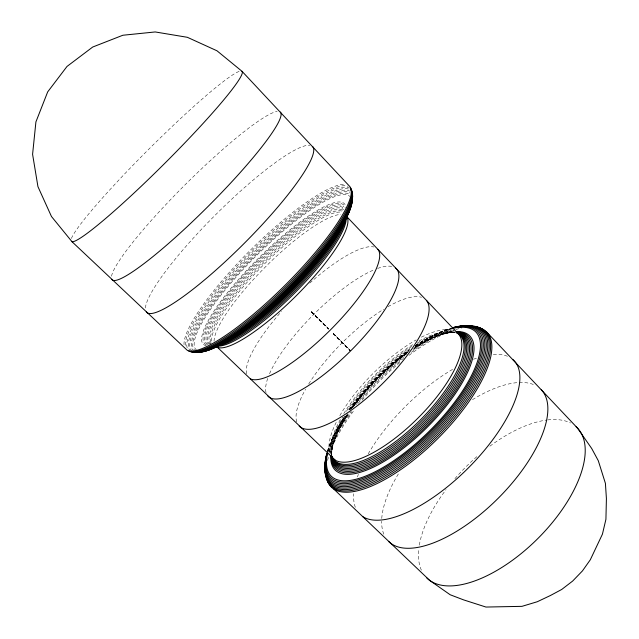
<?xml version="1.0" encoding="UTF-8"?>
<svg xmlns="http://www.w3.org/2000/svg" width="639" height="639" viewBox="0 0 639 639"><rect width="100%" height="100%" fill="white"/><g stroke="black" fill="none" stroke-linecap="round" stroke-linejoin="round"><path stroke-width="0.48" stroke-dasharray="3.19 2.4" d="M331.801 451.549L331.913 449.161M329.373 445.846L329.652 444.888M335.044 438.785L335.331 437.811M311.353 311.864L328.837 328.893M311.337 311.856L328.726 329.061M338.231 427.084L338.574 426.405M342.368 423.505L342.712 422.818M350.316 350.547L333.382 333.662M328.646 328.989L311.56 311.6M311.393 311.848L328.622 329.133M434.193 337.448L435.031 337.025M438.977 332.695L439.816 332.28M333.398 333.518L350.412 350.571M448.794 332.735L446.541 333.191M418.904 341.05A88.701 31.95 -44.9 0 1 453.083 331.657L455.479 332.639A89.748 32.509 -44.9 0 0 416.38 344.653M333.262 333.63L350.268 350.739M333.207 333.702L350.196 350.787M71.424 238.499A120.507 10.639 -44.9 0 1 150.508 147.497A120.507 10.639 -44.9 0 1 239.777 71.193M111.529 276.192A118.758 15.775 -44.9 0 1 185.733 184.152A118.758 15.775 -44.9 0 1 277.166 111.442M184.024 344.685A115.539 24.665 -44.9 0 1 249.961 250.592A115.539 24.665 -44.9 0 1 344.637 184.367M145.42 307.99A117.296 20.232 -45 0 1 217.595 212.779A117.296 20.232 -45 0 1 309.763 145.277M185.374 345.316A115.004 24.681 -44.9 0 1 254.929 247.612A115.004 24.681 -44.9 0 1 348.087 186.276M187.195 347.92A114.285 24.641 -44.9 0 1 254.186 250.232A114.285 24.641 -44.9 0 1 349.301 188.082M331.601 454.8A92.527 33.747 -44.9 0 1 347.752 414.128M351.027 409.279A92.527 33.747 -44.9 0 1 407.434 352.624M414.719 347.72A92.527 33.747 -44.9 0 1 454.888 332.336M331.809 455.599A91.457 33.284 -44.9 0 1 346.37 415.486M350.236 409.623A91.457 33.284 -44.9 0 1 409.176 350.867M416.316 346.226A91.457 33.284 -44.9 0 1 455.495 332.56M331.298 454.92A93.717 34.234 -44.9 0 1 348.159 413.976M352.672 407.434A93.717 34.234 -44.9 0 1 406.372 353.726M413.776 348.638A93.717 34.234 -44.9 0 1 454.105 332.056M330.97 453.802A95.003 34.754 -44.9 0 1 348.439 413.713M353.663 406.268A95.003 34.754 -44.9 0 1 406.58 353.71M413.745 348.766A95.003 34.754 -44.9 0 1 454.84 331.577M355.332 507.286A108.862 44.003 -44.9 0 1 353.758 493.755M357.457 476.926A108.862 44.003 -44.9 0 1 358.383 474.338M368.208 453.89A108.862 44.003 -44.9 0 1 453.986 368.575M473.507 359.254A108.862 44.003 -44.9 0 1 476.398 358.223M493.332 354.501A108.862 44.003 -44.9 0 1 508.596 356.77M327.368 451.717A105.922 39.019 -44.9 0 1 345.284 416.253M350.587 408.728A105.922 39.019 -44.9 0 1 408.617 350.971M415.086 346.426A105.922 39.019 -44.9 0 1 451.134 328.174M327.392 451.637A104.74 38.524 -44.9 0 1 344.828 416.452M349.437 409.823A104.74 38.524 -44.9 0 1 408.864 350.436M415.262 345.987A104.74 38.524 -44.9 0 1 451.006 328.206M327.863 450.83A106.993 39.498 -44.9 0 1 347.784 413.393M351.833 407.818A106.993 39.498 -44.9 0 1 409.248 351.067M414.967 347.033A106.993 39.498 -44.9 0 1 451.278 328.342M331.761 454.96A89.748 32.509 -44.9 0 1 343.878 417.019M348.551 409.679A89.748 32.509 -44.9 0 1 411.508 347.688M421.389 570.172A106.282 50.777 -44.9 0 1 418.785 549.101M419.328 545.155A106.282 50.777 -44.9 0 1 446.046 489.618M454.904 478.675A106.282 50.777 -44.9 0 1 477.029 456.502M489.873 446.182A106.282 50.777 -44.9 0 1 546.768 420.039M547.695 419.927A106.282 50.777 -44.9 0 1 570.539 422.986M383.823 534.188A107.624 46.903 -44.9 0 1 381.643 521.272M381.755 518.485A107.624 46.903 -44.9 0 1 399.375 472.277M472.429 399.687A107.624 46.903 -44.9 0 1 535.091 385.253M329.484 452.212A88.382 31.646 -44.9 0 1 336.849 421.085M339.82 415.638A88.382 31.646 -44.9 0 1 416.165 339.924M421.341 337.168A88.382 31.646 -44.9 0 1 453.938 330.874M296.728 421.932A89.46 28.715 -44.9 0 1 305.578 389.287M308.693 384.023A89.46 28.715 -44.9 0 1 383.688 309.244M387.993 306.688A89.46 28.715 -44.9 0 1 421.508 297.279M331.705 455.463A89.133 32.198 -44.9 0 1 342.943 416.884M346.442 411.244A89.133 32.198 -44.9 0 1 413.681 345.26M417.219 343.143A89.133 32.198 -44.9 0 1 454.249 332.232M331.122 454.289A88.701 31.95 -44.9 0 1 341.426 417.499M343.782 413.553A88.701 31.95 -44.9 0 1 412.746 344.645M190.853 351.218A113.407 24.562 -44.9 0 1 249.058 257.19A113.407 24.562 -44.9 0 1 349.541 189.567M192.363 351.258A112.368 24.442 -44.9 0 1 249.945 258.004A112.368 24.442 -44.9 0 1 349.597 191.077M193.873 351.099A111.194 24.266 -44.9 0 1 252.046 257.453A111.194 24.266 -44.9 0 1 350.124 193.042M196.165 351.202A109.9 24.058 -44.9 0 1 251.327 259.594A109.9 24.058 -44.9 0 1 349.781 194.52M196.772 350.204A108.518 23.811 -44.9 0 1 254.649 257.437A108.518 23.811 -44.9 0 1 349.821 196.477M206.325 345.731A99.564 21.966 -44.9 0 1 257.653 259.027A99.564 21.966 -44.9 0 1 345.739 206.221M206.349 344.764A98.182 21.71 -44.9 0 1 260.313 257.597A98.182 21.71 -44.9 0 1 345.18 207.619M207.811 344.413A96.896 21.486 -44.9 0 1 257.126 262.198A96.896 21.486 -44.9 0 1 343.678 206.788M209.304 344.253A95.73 21.303 -44.9 0 1 257.948 262.964A95.73 21.303 -44.9 0 1 343.526 208.29M210.798 344.293A94.708 21.159 -44.9 0 1 258.843 263.803A94.708 21.159 -44.9 0 1 343.566 209.792M211.413 344.078A93.829 21.055 -44.9 0 1 260.001 264.49A93.829 21.055 -44.9 0 1 343.255 210.71M211.03 342.416A93.126 20.991 -44.9 0 1 262.837 263.564A93.126 20.991 -44.9 0 1 342.312 211.285M211.813 341.066A92.607 20.983 -44.9 0 1 265.441 262.956A92.607 20.983 -44.9 0 1 342.113 212.356M214.065 341.234A92.144 21.087 -44.9 0 1 265.648 266.679A92.144 21.087 -44.9 0 1 340.891 214.416M331.857 455.295A90.53 32.877 -44.9 0 1 345.18 416.301M349.461 409.687A90.53 32.877 -44.9 0 1 409.998 349.581M415.478 346.058A90.53 32.877 -44.9 0 1 455.096 332.607M328.126 451.118A102.088 37.453 -44.9 0 1 344.956 416.261M349.413 409.783A102.088 37.453 -44.9 0 1 409.12 350.204M415.622 345.739A102.088 37.453 -44.9 0 1 452.42 328.454M327.751 451.062A103.454 37.997 -44.9 0 1 345.092 415.909M349.645 409.351A103.454 37.997 -44.9 0 1 408.672 350.444M415.27 345.875A103.454 37.997 -44.9 0 1 450.91 328.43M328.254 450.902A107.919 39.93 -44.9 0 1 347.999 414.136M353.167 407.067A107.919 39.93 -44.9 0 1 406.676 353.742M414.903 347.808A107.919 39.93 -44.9 0 1 451.414 328.702M328.486 451.973A108.694 40.313 -44.9 0 1 350.707 411.652M355.907 404.775A108.694 40.313 -44.9 0 1 404.215 356.602M412.882 350.14A108.694 40.313 -44.9 0 1 451.533 329.261M329.245 452.021A109.301 40.648 -44.9 0 1 351.817 411.652M358.263 403.257A109.301 40.648 -44.9 0 1 403.473 358.327M411.308 352.369A109.301 40.648 -44.9 0 1 452.18 329.804M327.583 460.479A109.732 40.92 -44.9 0 1 329.516 453.898M329.852 452.931A109.732 40.92 -44.9 0 1 354.725 409.455M362.049 400.246A109.732 40.92 -44.9 0 1 401.236 361.442M408.96 355.38A109.732 40.92 -44.9 0 1 455.04 329.772M455.942 329.492A109.732 40.92 -44.9 0 1 462.045 327.911M246.518 373.799A91.097 24.138 -44.9 0 1 281.511 311.425M309.747 283.109A91.097 24.138 -44.9 0 1 373.831 246.989M266.04 392.514A90.458 25.943 -44.9 0 1 268.068 377.409M269.53 373.751A90.458 25.943 -44.9 0 1 374.214 269.746M377.609 268.428A90.458 25.943 -44.9 0 1 392.21 266.511"/><path stroke-width="0.96" d="M242.013 71.304L216.988 50.793L187.363 37.302L155.205 31.95L122.856 35.249L92.711 47.03L67.023 66.432L47.693 91.872L35.912 121.905L32.589 154.303L37.941 186.636L51.471 216.501L72.063 241.774L187.379 350.412A115.539 24.665 -44.9 0 0 288.053 282.246A115.539 24.665 -44.9 0 0 349.549 186.253L242.013 71.304A120.507 10.639 -44.9 0 1 167.29 160.812A120.507 10.639 -44.9 0 1 72.063 241.774M333.798 489.067L429.791 580.484L450.16 594.749L463.666 599.901L485.959 607.05L521.975 606.347L537.303 601.73L550.435 595.5L561.721 589.454L572.672 581.043L582.448 570.899L590.3 559.788L602.433 534.156L605.924 519.291L606.411 498.572L605.413 483.356L598.28 460.679L591.69 448.482L577.472 428.074L486.886 332.288M217.428 347.312L335.243 460.184M458.506 334.085L346.578 216.437A92.144 21.087 -44.9 0 1 295.418 296.56A92.144 21.087 -44.9 0 1 215.838 346.298M456.757 332.408A92.527 33.747 -44.9 0 1 424.983 425.949A92.527 33.747 -44.9 0 1 331.657 456.853M456.374 332.639A91.457 33.284 -44.9 0 1 424.064 424.887A91.457 33.284 -44.9 0 1 331.889 456.565M312.663 146.595A117.296 20.232 -45 0 1 242.556 245.025A117.296 20.232 -45 0 1 146.315 311.968M456.094 332A93.717 34.234 -44.9 0 1 425.774 427.012A93.717 34.234 -44.9 0 1 331.266 455.998M456.725 331.497A95.003 34.754 -44.9 0 1 426.085 428.37A95.003 34.754 -44.9 0 1 330.802 455.871M512.718 359.398A108.862 44.003 -44.9 0 1 472.261 463.938A108.862 44.003 -44.9 0 1 362.425 516.408M452.939 327.655A105.922 39.019 -44.9 0 1 474.961 377.162A105.922 39.019 -44.9 0 1 376.81 475.192A105.922 39.019 -44.9 0 1 326.825 453.626M452.771 327.727A104.74 38.524 -44.9 0 1 473.379 377.202A104.74 38.524 -44.9 0 1 376.914 473.579A104.74 38.524 -44.9 0 1 326.888 453.498M454.025 327.535A106.993 39.498 -44.9 0 1 476.199 377.953A106.993 39.498 -44.9 0 1 376.483 477.006A106.993 39.498 -44.9 0 1 326.96 453.754M457.516 333.175A89.748 32.509 -44.9 0 1 421.005 423.681A89.748 32.509 -44.9 0 1 332.104 456.701M576.114 426.756A106.282 50.777 -44.9 0 1 539.004 537.375A106.282 50.777 -44.9 0 1 426.844 578.039M541.273 389.702A107.624 46.903 -44.9 0 1 497.565 498.891A107.624 46.903 -44.9 0 1 388.552 541.385M457.197 332.799A88.382 31.646 -44.9 0 1 418.162 417.89A88.382 31.646 -44.9 0 1 332.352 457.851M426.389 300.33A89.46 28.715 -44.9 0 1 382.026 384.135A89.46 28.715 -44.9 0 1 299.156 426.093M456.757 332.863A90.53 32.877 -44.9 0 1 423.913 422.946A90.53 32.877 -44.9 0 1 332.328 457.995M457.212 333.119A89.133 32.198 -44.9 0 1 420.478 422.012A89.133 32.198 -44.9 0 1 332.192 457.061M458.562 333.909A88.701 31.95 -44.9 0 1 416.62 423.609A88.701 31.95 -44.9 0 1 331.609 455.879M452.628 327.991A103.454 37.997 -44.9 0 1 471.766 377.529A103.454 37.997 -44.9 0 1 376.834 472.181A103.454 37.997 -44.9 0 1 327.24 453.011M452.42 328.454A102.088 37.453 -44.9 0 1 470.36 377.729A102.088 37.453 -44.9 0 1 377.298 470.647A102.088 37.453 -44.9 0 1 327.663 453.011M350.156 187.618A115.004 24.681 -44.9 0 1 289.036 283.253A115.004 24.681 -44.9 0 1 188.753 351.027M350.587 189.064A114.285 24.641 -44.9 0 1 289.914 284.179A114.285 24.641 -44.9 0 1 190.19 351.458M350.827 190.558A113.407 24.562 -44.9 0 1 290.689 284.994A113.407 24.562 -44.9 0 1 191.676 351.69M351.37 192.69A112.368 24.442 -44.9 0 1 352.624 197.139M352.488 199.512A112.368 24.442 -44.9 0 1 280.689 296.169A112.368 24.442 -44.9 0 1 193.186 351.73M352.313 200.973A111.194 24.266 -44.9 0 1 281.312 296.632A111.194 24.266 -44.9 0 1 194.687 351.562M351.937 202.403A109.9 24.058 -44.9 0 1 281.799 296.943A109.9 24.058 -44.9 0 1 196.165 351.202M351.362 203.761A108.518 23.811 -44.9 0 1 290.202 289.227A108.518 23.811 -44.9 0 1 203.945 351.17M342.48 224.297A94.708 21.159 -44.9 0 1 292.039 290.441A94.708 21.159 -44.9 0 1 225.152 341.921M344.349 221.014A93.829 21.055 -44.9 0 1 291.424 292.598A93.829 21.055 -44.9 0 1 220.088 344.437M345.451 219.241A93.126 20.991 -44.9 0 1 291.943 293.844A93.126 20.991 -44.9 0 1 218.043 345.467M346.122 217.228A92.607 20.983 -44.9 0 1 294.459 293.261A92.607 20.983 -44.9 0 1 217.428 346.106M469.801 325.674A107.919 39.93 -44.9 0 1 427.89 441.565A107.919 39.93 -44.9 0 1 325.674 460.495M459.537 326.553A107.919 39.93 -44.9 0 1 467.884 325.634M474.617 326.297A108.694 40.313 -44.9 0 1 428.402 443.226A108.694 40.313 -44.9 0 1 325.355 465.192M460.679 326.777A108.694 40.313 -44.9 0 1 468.107 325.882M474.194 326.465A109.301 40.648 -44.9 0 1 439.368 434.728A109.301 40.648 -44.9 0 1 326.249 477.732M325.555 473.323A109.301 40.648 -44.9 0 1 325.499 469.433M476.99 327.288A109.732 40.92 -44.9 0 1 440.598 435.734A109.732 40.92 -44.9 0 1 327.296 480.496M335.259 235.392A96.896 21.486 -44.9 0 1 239.25 332.584M340.667 226.813A95.73 21.303 -44.9 0 1 339.908 228.323M339.093 229.88A95.73 21.303 -44.9 0 1 337.751 232.324M336.777 234.01A95.73 21.303 -44.9 0 1 226.581 340.563M320.49 254.833A99.564 21.966 -44.9 0 1 319.196 256.447M316.832 259.354A99.564 21.966 -44.9 0 1 315.61 260.824M313.11 263.803A99.564 21.966 -44.9 0 1 311.185 266.056M309.212 268.316A99.564 21.966 -44.9 0 1 307.215 270.577M305.186 272.845A99.564 21.966 -44.9 0 1 301.752 276.591M300.458 277.981A99.564 21.966 -44.9 0 1 299.148 279.379M292.414 286.376A99.564 21.966 -44.9 0 1 288.972 289.842M283.412 295.274A99.564 21.966 -44.9 0 1 279.858 298.645M278.412 300.003A99.564 21.966 -44.9 0 1 274.754 303.365M272.557 305.354A99.564 21.966 -44.9 0 1 269.626 307.958M266.711 310.498A99.564 21.966 -44.9 0 1 264.538 312.359M260.888 315.418A99.564 21.966 -44.9 0 1 259.298 316.728M327.759 245.735A98.182 21.71 -44.9 0 1 326.593 247.333M320.986 254.689A98.182 21.71 -44.9 0 1 255.84 319.915M248.691 325.403A98.182 21.71 -44.9 0 1 247.141 326.545M245.624 327.647A98.182 21.71 -44.9 0 1 244.122 328.718M280.369 112.113A118.758 15.775 -44.9 0 1 206.006 208.49A118.758 15.775 -44.9 0 1 111.809 279.371M377.857 249.314A91.097 24.138 -44.9 0 1 332.352 327.967A91.097 24.138 -44.9 0 1 250.36 378.863M395.493 267.997A90.458 25.943 -44.9 0 1 351.394 350.132A90.458 25.943 -44.9 0 1 267.885 396.108"/></g></svg>
